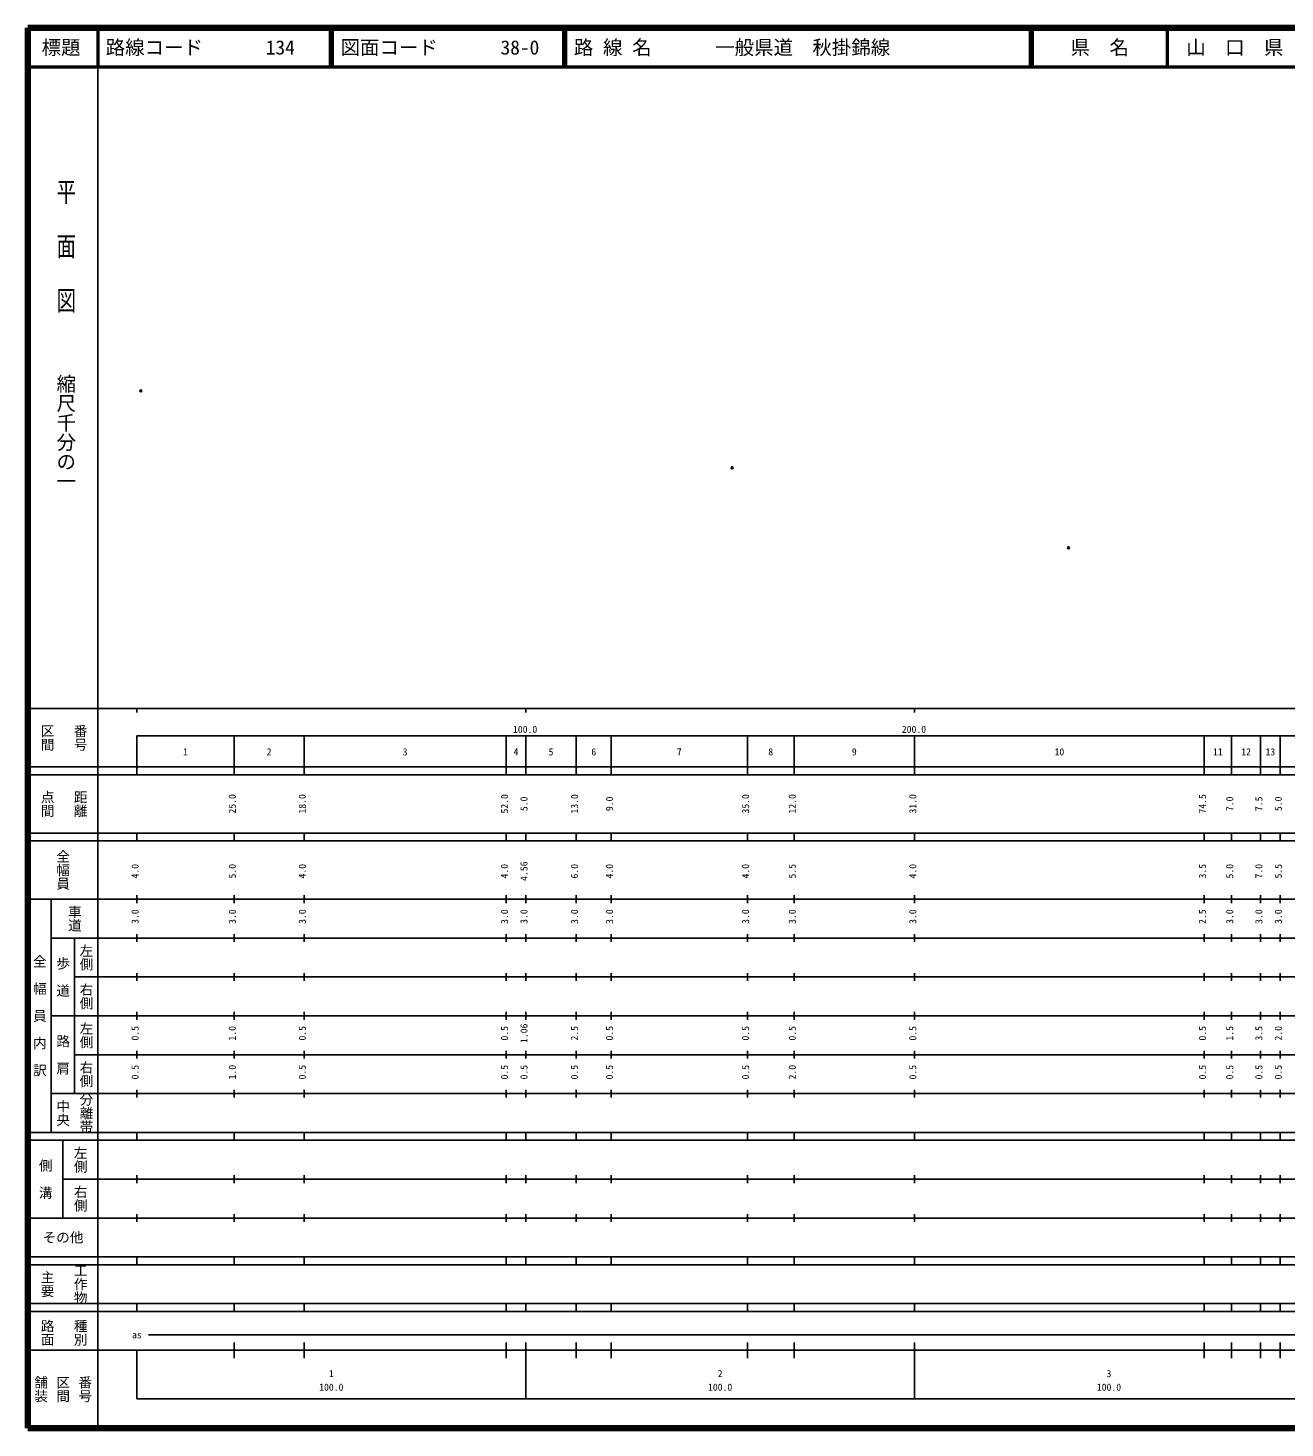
# Model space of a CAD drawing. Units: millimetres on the paper. Extents: x 40 to 680, y 20 to 380.
# Drawn here: x 40 to 363.3, y 20 to 380 of the extents above; entities that cross this region are included whole.
import ezdxf
from ezdxf.enums import TextEntityAlignment as Align

# ---------------------------------------------------------------- set-up
doc = ezdxf.new("R2010")
doc.units = ezdxf.units.MM
doc.header["$PDMODE"] = 32
doc.header["$PDSIZE"] = 0.5
doc.layers.add('M-OTRS', color=6, linetype='Continuous')
doc.layers.add('M-TTL-TXT', color=7, linetype='Continuous')
for name, color, linetype, lineweight in [('M-TTL', 2, 'Continuous', 140), ('M-TTL-BAND', 7, 'Continuous', 25), ('M-TTL-LINE', 7, 'Continuous', 50)]:
    doc.layers.add(name, color=color, linetype=linetype, lineweight=lineweight)
doc.styles.add('@ＭＳ ゴシック', font='')
doc.styles.add('ＭＳ ゴシック', font='')
doc.styles.get('@ＭＳ ゴシック').set_extended_font_data('@MS Gothic')
doc.styles.get('ＭＳ ゴシック').set_extended_font_data('MS Gothic')

msp = doc.modelspace()

# ---------------------------------------------------------------- linework, layer by layer
at = {"layer": 'M-OTRS'}
for p in [(68.994, 286.71), (221.089, 266.897), (307.582, 246.363)]:
    msp.add_point(p, dxfattribs=at)
at = {"layer": 'M-TTL'}
for p, q in [((40, 380), (40, 20)), ((680, 380), (40, 380)), ((40, 20), (680, 20))]:
    msp.add_line(p, q, dxfattribs=at)
at = {"layer": 'M-TTL-BAND'}
for p, q in [((58, 370), (58, 20)), ((40, 205), (579, 205)), ((68, 205), (68, 204)), ((168, 205), (168, 204)), ((268, 205), (268, 204)), ((68, 198), (579, 198)), ((68, 198), (68, 188)), ((93, 188), (93, 198)), ((111, 188), (111, 198)), ((163, 188), (163, 198)), ((168, 188), (168, 198)), ((181, 188), (181, 198)), ((190, 188), (190, 198)), ((225, 188), (225, 198)), ((237, 188), (237, 198)), ((268, 188), (268, 198)), ((342.5, 188), (342.5, 198)), ((349.5, 188), (349.5, 198)), ((357, 188), (357, 198)), ((362, 188), (362, 198)), ((40, 190), (579, 190)), ((40, 188), (579, 188)), ((40, 173), (579, 173)), ((68, 171), (68, 173)), ((93, 171), (93, 173)), ((111, 171), (111, 173)), ((163, 171), (163, 173)), ((168, 171), (168, 173)), ((181, 171), (181, 173)), ((190, 171), (190, 173)), ((225, 171), (225, 173)), ((237, 171), (237, 173)), ((268, 171), (268, 173)), ((342.5, 171), (342.5, 173)), ((349.5, 171), (349.5, 173)), ((357, 171), (357, 173)), ((362, 171), (362, 173)), ((40, 171), (579, 171)), ((40, 156), (579, 156)), ((46, 96), (46, 156)), ((68, 155), (68, 157)), ((93, 155), (93, 157)), ((111, 155), (111, 157)), ((163, 155), (163, 157)), ((168, 155), (168, 157)), ((181, 155), (181, 157)), ((190, 155), (190, 157)), ((225, 155), (225, 157)), ((237, 155), (237, 157)), ((268, 155), (268, 157)), ((342.5, 155), (342.5, 157)), ((349.5, 155), (349.5, 157)), ((357, 155), (357, 157)), ((362, 155), (362, 157)), ((46, 146), (579, 146)), ((52, 146), (52, 106)), ((68, 145), (68, 147)), ((93, 145), (93, 147)), ((111, 145), (111, 147)), ((163, 145), (163, 147)), ((168, 145), (168, 147)), ((181, 145), (181, 147)), ((190, 145), (190, 147)), ((225, 145), (225, 147)), ((237, 145), (237, 147)), ((268, 145), (268, 147)), ((342.5, 145), (342.5, 147)), ((349.5, 145), (349.5, 147)), ((357, 145), (357, 147)), ((362, 145), (362, 147)), ((68, 135), (68, 137)), ((93, 135), (93, 137)), ((111, 135), (111, 137)), ((163, 135), (163, 137)), ((168, 135), (168, 137)), ((181, 135), (181, 137)), ((190, 135), (190, 137)), ((225, 135), (225, 137)), ((237, 135), (237, 137)), ((268, 135), (268, 137)), ((342.5, 135), (342.5, 137)), ((349.5, 135), (349.5, 137)), ((357, 135), (357, 137)), ((362, 135), (362, 137)), ((52, 136), (579, 136)), ((46, 126), (579, 126)), ((68, 125), (68, 127)), ((93, 125), (93, 127)), ((111, 125), (111, 127)), ((163, 125), (163, 127)), ((168, 125), (168, 127)), ((181, 125), (181, 127)), ((190, 125), (190, 127)), ((225, 125), (225, 127)), ((237, 125), (237, 127)), ((268, 125), (268, 127)), ((342.5, 125), (342.5, 127)), ((349.5, 125), (349.5, 127)), ((357, 125), (357, 127)), ((362, 125), (362, 127)), ((52, 116), (579, 116)), ((68, 115), (68, 117)), ((93, 115), (93, 117)), ((111, 115), (111, 117)), ((163, 115), (163, 117)), ((168, 115), (168, 117)), ((181, 115), (181, 117)), ((190, 115), (190, 117)), ((225, 115), (225, 117)), ((237, 115), (237, 117)), ((268, 115), (268, 117)), ((342.5, 115), (342.5, 117)), ((349.5, 115), (349.5, 117)), ((357, 115), (357, 117)), ((362, 115), (362, 117)), ((46, 106), (579, 106)), ((68, 105), (68, 107)), ((93, 105), (93, 107)), ((111, 105), (111, 107)), ((163, 105), (163, 107)), ((168, 105), (168, 107)), ((181, 105), (181, 107)), ((190, 105), (190, 107)), ((225, 105), (225, 107)), ((237, 105), (237, 107)), ((268, 105), (268, 107)), ((342.5, 105), (342.5, 107)), ((349.5, 105), (349.5, 107)), ((357, 105), (357, 107)), ((362, 105), (362, 107)), ((40, 96), (579, 96)), ((40, 94), (579, 94)), ((49, 94), (49, 74)), ((68, 94), (68, 96)), ((93, 94), (93, 96)), ((111, 94), (111, 96)), ((163, 94), (163, 96)), ((168, 94), (168, 96)), ((181, 94), (181, 96)), ((190, 94), (190, 96)), ((225, 94), (225, 96)), ((237, 94), (237, 96)), ((268, 94), (268, 96)), ((342.5, 94), (342.5, 96)), ((349.5, 94), (349.5, 96)), ((357, 94), (357, 96)), ((362, 94), (362, 96)), ((49, 84), (579, 84)), ((68, 83), (68, 85)), ((93, 83), (93, 85)), ((111, 83), (111, 85)), ((163, 83), (163, 85)), ((168, 83), (168, 85)), ((181, 83), (181, 85)), ((190, 83), (190, 85)), ((225, 83), (225, 85)), ((237, 83), (237, 85)), ((268, 83), (268, 85)), ((342.5, 83), (342.5, 85)), ((349.5, 83), (349.5, 85)), ((357, 83), (357, 85)), ((362, 83), (362, 85)), ((40, 74), (579, 74)), ((68, 73), (68, 75)), ((93, 73), (93, 75)), ((111, 73), (111, 75)), ((163, 73), (163, 75)), ((168, 73), (168, 75)), ((181, 73), (181, 75)), ((190, 73), (190, 75)), ((225, 73), (225, 75)), ((237, 73), (237, 75)), ((268, 73), (268, 75)), ((342.5, 73), (342.5, 75)), ((349.5, 73), (349.5, 75)), ((357, 73), (357, 75)), ((362, 73), (362, 75)), ((40, 64), (579, 64)), ((40, 62), (579, 62)), ((68, 62), (68, 64)), ((93, 62), (93, 64)), ((111, 62), (111, 64)), ((163, 62), (163, 64)), ((168, 62), (168, 64)), ((181, 62), (181, 64)), ((190, 62), (190, 64)), ((225, 62), (225, 64)), ((237, 62), (237, 64)), ((268, 62), (268, 64)), ((342.5, 62), (342.5, 64)), ((349.5, 62), (349.5, 64)), ((357, 62), (357, 64)), ((362, 62), (362, 64)), ((40, 52), (579, 52)), ((68, 50), (68, 52)), ((93, 50), (93, 52)), ((111, 50), (111, 52)), ((163, 50), (163, 52)), ((168, 50), (168, 52)), ((181, 50), (181, 52)), ((190, 50), (190, 52)), ((225, 50), (225, 52)), ((237, 50), (237, 52)), ((268, 50), (268, 52)), ((342.5, 50), (342.5, 52)), ((349.5, 50), (349.5, 52)), ((357, 50), (357, 52)), ((362, 50), (362, 52)), ((40, 50), (579, 50)), ((71, 44), (565, 44)), ((40, 40), (579, 40)), ((68, 40), (68, 27.5)), ((93, 38), (93, 42)), ((111, 38), (111, 42)), ((163, 38), (163, 42)), ((168, 27.5), (168, 42)), ((181, 38), (181, 42)), ((190, 38), (190, 42)), ((225, 38), (225, 42)), ((237, 38), (237, 42)), ((268, 27.5), (268, 42)), ((342.5, 38), (342.5, 42)), ((349.5, 38), (349.5, 42)), ((357, 38), (357, 42)), ((362, 38), (362, 42)), ((68, 27.5), (579, 27.5))]:
    msp.add_line(p, q, dxfattribs=at)
at = {"layer": 'M-TTL-LINE'}
for p, q in [((58, 380), (58, 370)), ((117.75, 380), (117.75, 370)), ((118.25, 380), (118.25, 370)), ((177.75, 380), (177.75, 370)), ((178.25, 380), (178.25, 370)), ((297.75, 380), (297.75, 370)), ((298.25, 380), (298.25, 370)), ((333, 380), (333, 370)), ((40, 370), (680, 370))]:
    msp.add_line(p, q, dxfattribs=at)

# ---------------------------------------------------------------- texts
at = {"layer": 'M-TTL-BAND', "style": '@ＭＳ ゴシック', "width": 1.4}
msp.add_text('平  面  図', height=3.666, rotation=270, dxfattribs=at).set_placement((49.777, 306.475), align=Align.MIDDLE_RIGHT)
at = {"layer": 'M-TTL-BAND', "style": '@ＭＳ ゴシック'}
msp.add_text('縮尺千分の一', height=3.666, rotation=270, dxfattribs=at).set_placement((49.777, 261.03), align=Align.MIDDLE_RIGHT)
for s, p in [('区間', (45, 197.5)), ('番号', (53.5, 197.5)), ('点間', (45, 180.5)), ('距離', (53.5, 180.5)), ('全幅員', (49, 163.5)), ('車道', (52, 151)), ('左側', (55, 141)), ('全\u3000幅\u3000員\u3000内\u3000訳', (43, 126)), ('歩\u3000道', (49, 136)), ('右側', (55, 131)), ('左側', (55, 121)), ('路\u3000肩', (49, 116)), ('右側', (55, 111)), ('分離帯', (55, 101)), ('中央', (49, 101)), ('左側', (53.5, 89)), ('側\u3000溝', (44.5, 84)), ('右側', (53.5, 79)), ('工作物', (53.5, 57)), ('主要', (45, 57)), ('路面', (45, 44.5)), ('種別', (53.5, 44.5)), ('舗装', (43.333, 30)), ('区間', (49, 30)), ('番号', (54.667, 30))]:
    msp.add_text(s, height=2.566, rotation=270, dxfattribs=at).set_placement(p, align=Align.MIDDLE_CENTER)
at = {"layer": 'M-TTL-BAND', "style": 'ＭＳ ゴシック'}
for s, p in [('100.0', (167.844, 198.195)), ('200.0', (267.844, 198.195)), ('1', (80.5, 192.405)), ('2', (102, 192.405)), ('3', (137, 192.405)), ('4', (165.5, 192.405)), ('5', (174.5, 192.405)), ('6', (185.5, 192.405)), ('7', (207.5, 192.405)), ('8', (231, 192.405)), ('9', (252.5, 192.405)), ('10', (305.25, 192.405)), ('11', (346, 192.405)), ('12', (353.25, 192.405)), ('13', (359.5, 192.405)), ('as', (68, 42.5)), ('1', (118, 32.523)), ('2', (218, 32.523)), ('3', (318, 32.523)), ('100.0', (118, 29.033)), ('100.0', (218, 29.033)), ('100.0', (318, 29.033))]:
    msp.add_text(s, height=1.833, dxfattribs=at).set_placement(p, align=Align.BOTTOM_CENTER)
for s, p in [('25.0', (94, 180.5)), ('18.0', (112, 180.5)), ('52.0', (164, 180.5)), ('5.0', (169, 180.5)), ('13.0', (182, 180.5)), ('9.0', (191, 180.5)), ('35.0', (226, 180.5)), ('12.0', (238, 180.5)), ('31.0', (269, 180.5)), ('74.5', (343.5, 180.5)), ('7.0', (350.5, 180.5)), ('7.5', (358, 180.5)), ('5.0', (363, 180.5)), ('4.0', (69, 163.174)), ('5.0', (94, 163.174)), ('4.0', (112, 163.174)), ('4.0', (164, 163.174)), ('4.56', (169, 163.174)), ('6.0', (182, 163.174)), ('4.0', (191, 163.174)), ('4.0', (226, 163.174)), ('5.5', (238, 163.174)), ('4.0', (269, 163.174)), ('3.5', (343.5, 163.174)), ('5.0', (350.5, 163.174)), ('7.0', (358, 163.174)), ('5.5', (363, 163.174)), ('3.0', (69, 151.5)), ('3.0', (94, 151.5)), ('3.0', (112, 151.5)), ('3.0', (164, 151.5)), ('3.0', (169, 151.5)), ('3.0', (182, 151.5)), ('3.0', (191, 151.5)), ('3.0', (226, 151.5)), ('3.0', (238, 151.5)), ('3.0', (269, 151.5)), ('2.5', (343.5, 151.5)), ('3.0', (350.5, 151.5)), ('3.0', (358, 151.5)), ('3.0', (363, 151.5)), ('0.5', (69, 121.5)), ('1.0', (94, 121.5)), ('0.5', (112, 121.5)), ('0.5', (164, 121.5)), ('1.06', (169, 121.5)), ('2.5', (182, 121.5)), ('0.5', (191, 121.5)), ('0.5', (226, 121.5)), ('0.5', (238, 121.5)), ('0.5', (269, 121.5)), ('0.5', (343.5, 121.5)), ('1.5', (350.5, 121.5)), ('3.5', (358, 121.5)), ('2.0', (363, 121.5)), ('0.5', (69, 111.5)), ('1.0', (94, 111.5)), ('0.5', (112, 111.5)), ('0.5', (164, 111.5)), ('0.5', (169, 111.5)), ('0.5', (182, 111.5)), ('0.5', (191, 111.5)), ('0.5', (226, 111.5)), ('2.0', (238, 111.5)), ('0.5', (269, 111.5)), ('0.5', (343.5, 111.5)), ('0.5', (350.5, 111.5)), ('0.5', (358, 111.5)), ('0.5', (363, 111.5))]:
    msp.add_text(s, height=1.833, rotation=90, dxfattribs=at).set_placement(p, align=Align.BOTTOM_CENTER)
msp.add_text('その他', height=2.566, dxfattribs=at).set_placement((49, 69), align=Align.MIDDLE_CENTER)
at = {"layer": 'M-TTL-TXT', "style": 'ＭＳ ゴシック'}
for s, p in [('標題', (48.5, 375)), ('県\u3000名', (315.625, 375)), ('山\u3000口\u3000県', (350.375, 375))]:
    msp.add_text(s, height=3.666, dxfattribs=at).set_placement(p, align=Align.MIDDLE_CENTER)
for s, p in [('路線コード', (60, 375)), ('134', (101.142, 375)), ('図面コード', (120.38, 375)), ('38-0', (161.521, 375)), ('路 線 名', (180.38, 375)), ('一般県道\u3000秋掛錦線', (216.734, 375))]:
    msp.add_text(s, height=3.666, dxfattribs=at).set_placement(p, align=Align.MIDDLE_LEFT)

doc.saveas('drawing.dxf')
